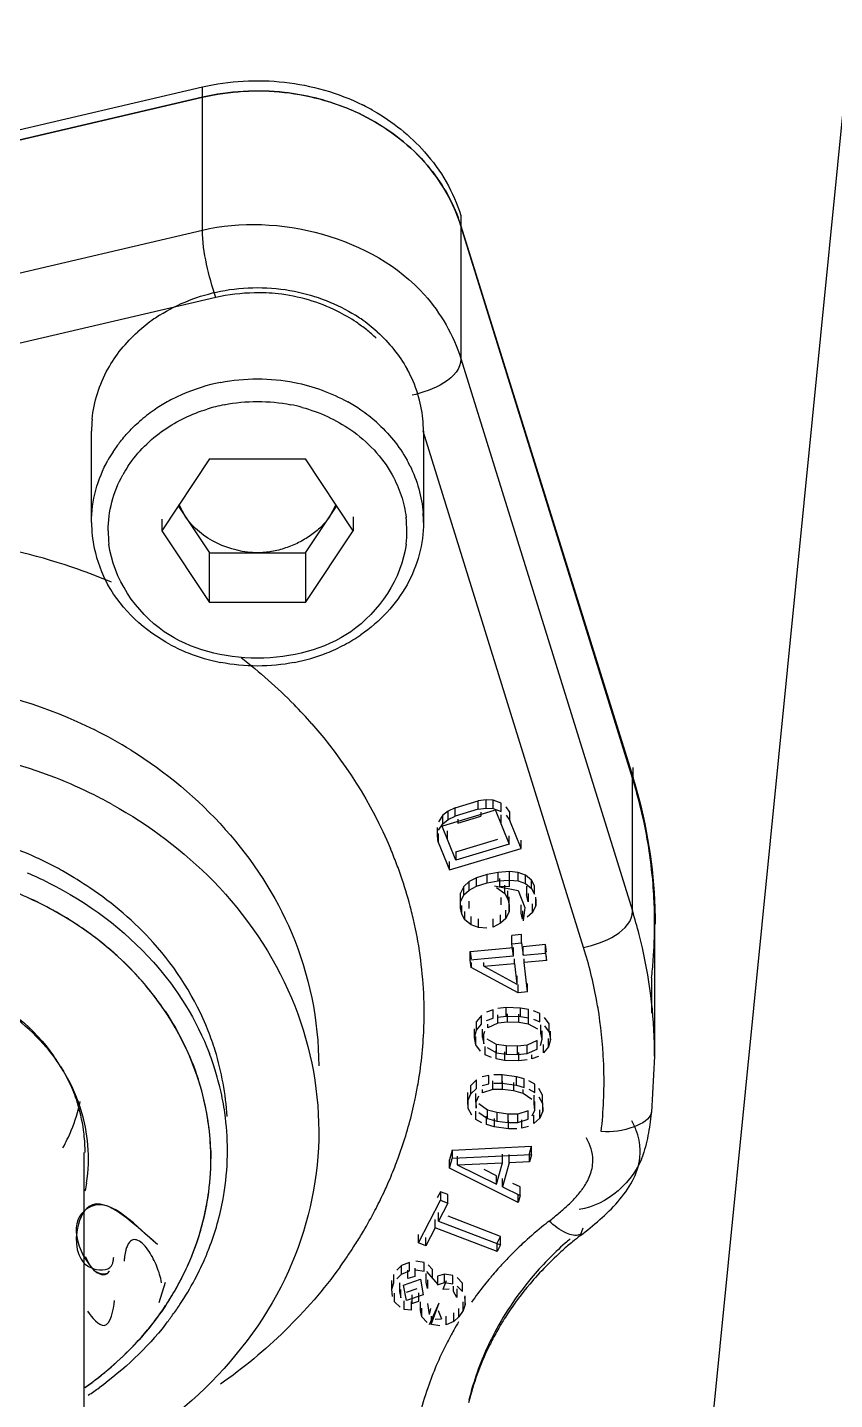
# Model space of a CAD drawing. Header units: millimetres. Extents: x 0 to 10500, y 0 to 7425.
# Drawn here: x 2965.56 to 2989.88, y 5649.16 to 5690.53 of the extents above; entities that cross this region are included whole.
import ezdxf

# ---------------------------------------------------------------- set-up
doc = ezdxf.new("R2010")
doc.units = ezdxf.units.MM
doc.header["$LTSCALE"] = 577.5
doc.layers.get('0').update_dxf_attribs({"linetype": 'CONTINUOUS'})

msp = doc.modelspace()

# ---------------------------------------------------------------- linework, layer by layer
at = {"color": 6, "linetype": 'Continuous'}
for p, q in [((2985.845, 5644.859), (2991.095, 5697.625)), ((2951.627, 5684.244), (2970.84, 5688.732)), ((2970.84, 5688.424), (2970.84, 5688.732)), ((2970.837, 5688.42), (2951.616, 5683.919)), ((2951.627, 5683.936), (2970.84, 5688.424)), ((2970.837, 5684.419), (2970.837, 5688.42)), ((2978.622, 5684.541), (2978.622, 5680.541)), ((2983.791, 5667.889), (2978.622, 5684.541)), ((2978.624, 5684.855), (2978.624, 5684.547)), ((2978.624, 5684.547), (2983.809, 5667.907)), ((2951.616, 5679.919), (2970.837, 5684.419)), ((2971.235, 5682.383), (2952.014, 5677.883)), ((2978.622, 5680.541), (2983.791, 5663.888)), ((2967.494, 5675.602), (2967.494, 5678.352)), ((2982.319, 5662.784), (2977.487, 5678.35)), ((2977.494, 5678.352), (2977.494, 5675.602)), ((2971.05, 5677.517), (2969.607, 5675.352)), ((2971.05, 5677.517), (2973.937, 5677.517)), ((2975.38, 5675.352), (2973.937, 5677.517)), ((2970.107, 5676.102), (2971.05, 5674.687)), ((2970.145, 5676.111), (2970.134, 5676.144)), ((2970.328, 5675.77), (2970.145, 5676.111)), ((2973.937, 5674.687), (2974.88, 5676.102)), ((2974.842, 5676.11), (2974.659, 5675.77)), ((2969.607, 5675.702), (2969.607, 5675.352)), ((2975.38, 5675.77), (2975.38, 5675.352)), ((2969.607, 5675.352), (2971.05, 5673.187)), ((2973.937, 5673.187), (2975.38, 5675.352)), ((2971.05, 5673.187), (2971.05, 5674.687)), ((2971.05, 5674.687), (2973.937, 5674.687)), ((2973.937, 5674.687), (2973.937, 5673.187)), ((2973.937, 5673.187), (2971.05, 5673.187)), ((2983.809, 5667.907), (2983.809, 5668.215)), ((2983.791, 5663.888), (2983.791, 5667.889)), ((2978.449, 5667.002), (2979.138, 5667.209)), ((2979.382, 5667.242), (2979.138, 5667.209)), ((2979.138, 5666.955), (2979.138, 5667.209)), ((2979.382, 5666.988), (2979.382, 5667.242)), ((2979.594, 5667.227), (2979.382, 5667.242)), ((2979.594, 5666.973), (2979.594, 5667.227)), ((2979.834, 5667.142), (2979.594, 5667.227)), ((2978.077, 5666.773), (2977.95, 5666.577)), ((2978.233, 5666.898), (2978.077, 5666.773)), ((2978.077, 5666.519), (2978.077, 5666.773)), ((2978.449, 5667.002), (2978.233, 5666.898)), ((2978.233, 5666.644), (2978.233, 5666.898)), ((2978.233, 5666.644), (2978.449, 5666.748)), ((2978.449, 5666.748), (2978.449, 5667.002)), ((2979.138, 5666.955), (2978.449, 5666.748)), ((2979.138, 5666.955), (2979.382, 5666.988)), ((2979.382, 5666.988), (2979.594, 5666.973)), ((2979.594, 5666.973), (2979.834, 5666.888)), ((2979.834, 5666.888), (2979.834, 5667.142)), ((2980.098, 5666.868), (2979.982, 5667.029)), ((2979.982, 5666.775), (2980.098, 5666.614)), ((2980.098, 5666.614), (2980.098, 5666.868)), ((2977.914, 5666.155), (2977.914, 5666.409)), ((2977.95, 5666.323), (2978.077, 5666.519)), ((2978.077, 5666.519), (2978.233, 5666.644)), ((2980.435, 5665.772), (2980.098, 5666.614)), ((2977.938, 5665.966), (2977.914, 5666.155)), ((2977.938, 5666.22), (2977.938, 5665.966)), ((2977.938, 5665.966), (2978.274, 5665.124)), ((2978.466, 5665.671), (2979.737, 5666.053)), ((2980.075, 5665.9), (2980.075, 5666.154)), ((2980.435, 5665.772), (2980.435, 5666.026)), ((2978.274, 5665.124), (2980.435, 5665.772)), ((2980.075, 5665.9), (2978.466, 5665.417)), ((2978.466, 5665.671), (2978.466, 5665.417)), ((2978.274, 5665.124), (2978.274, 5665.378)), ((2978.872, 5664.773), (2978.708, 5664.628)), ((2979.091, 5664.889), (2978.872, 5664.773)), ((2978.872, 5664.519), (2978.872, 5664.773)), ((2979.415, 5664.987), (2979.091, 5664.889)), ((2979.091, 5664.635), (2979.091, 5664.889)), ((2979.091, 5664.635), (2979.415, 5664.733)), ((2979.748, 5665.049), (2979.415, 5664.987)), ((2979.415, 5664.733), (2979.415, 5664.987)), ((2979.415, 5664.733), (2979.748, 5664.795)), ((2980.09, 5665.075), (2979.748, 5665.049)), ((2979.748, 5664.795), (2979.748, 5665.049)), ((2979.748, 5664.795), (2980.09, 5664.821)), ((2979.793, 5664.614), (2979.793, 5664.868)), ((2980.09, 5664.821), (2980.09, 5665.075)), ((2980.346, 5665.046), (2980.09, 5665.075)), ((2980.09, 5664.821), (2980.346, 5664.792)), ((2980.346, 5664.792), (2980.346, 5665.046)), ((2980.563, 5664.972), (2980.346, 5665.046)), ((2980.346, 5664.792), (2980.563, 5664.718)), ((2980.563, 5664.718), (2980.563, 5664.972)), ((2980.751, 5664.817), (2980.563, 5664.972)), ((2980.563, 5664.718), (2980.751, 5664.563)), ((2980.751, 5664.563), (2980.751, 5664.817)), ((2980.843, 5664.645), (2980.751, 5664.817)), ((2978.708, 5664.628), (2978.61, 5664.42)), ((2978.61, 5664.166), (2978.61, 5664.42)), ((2978.61, 5664.166), (2978.708, 5664.374)), ((2978.708, 5664.374), (2978.708, 5664.628)), ((2978.708, 5664.374), (2978.872, 5664.519)), ((2978.872, 5664.519), (2979.091, 5664.635)), ((2979.698, 5664.596), (2979.942, 5664.413)), ((2979.942, 5664.413), (2979.942, 5664.667)), ((2979.942, 5664.413), (2980.035, 5664.241)), ((2980.035, 5664.241), (2980.035, 5664.495)), ((2980.079, 5664.059), (2980.079, 5664.313)), ((2980.751, 5664.563), (2980.843, 5664.391)), ((2980.843, 5664.391), (2980.843, 5664.645)), ((2980.876, 5664.055), (2980.876, 5664.309)), ((2978.608, 5663.976), (2978.608, 5664.23)), ((2978.608, 5663.976), (2978.61, 5664.166)), ((2978.653, 5663.795), (2978.608, 5663.976)), ((2978.653, 5663.795), (2978.653, 5664.049)), ((2978.745, 5663.622), (2978.745, 5663.876)), ((2979.979, 5663.661), (2979.979, 5663.915)), ((2980.077, 5663.869), (2979.979, 5663.661)), ((2980.035, 5664.241), (2980.079, 5664.059)), ((2980.077, 5663.869), (2980.077, 5664.123)), ((2980.079, 5664.059), (2980.077, 5663.869)), ((2980.482, 5663.894), (2980.482, 5663.64)), ((2980.779, 5663.847), (2980.615, 5663.703)), ((2980.779, 5663.847), (2980.779, 5664.101)), ((2980.876, 5664.055), (2980.779, 5663.847)), ((2980.879, 5664.246), (2980.876, 5664.055)), ((2978.745, 5663.622), (2978.653, 5663.795)), ((2978.933, 5663.467), (2978.745, 5663.622)), ((2978.933, 5663.467), (2978.933, 5663.721)), ((2979.15, 5663.393), (2978.933, 5663.467)), ((2979.15, 5663.393), (2979.15, 5663.647)), ((2979.596, 5663.4), (2979.596, 5663.654)), ((2979.816, 5663.517), (2979.596, 5663.4)), ((2979.816, 5663.517), (2979.816, 5663.771)), ((2979.979, 5663.661), (2979.816, 5663.517)), ((2984.458, 5663.509), (2984.458, 5659.509)), ((2984.483, 5663.507), (2984.483, 5663.815)), ((2979.406, 5663.365), (2979.15, 5663.393)), ((2980.451, 5663.179), (2980.161, 5663.153)), ((2980.161, 5662.899), (2980.161, 5663.153)), ((2980.451, 5662.925), (2980.451, 5663.179)), ((2978.9, 5662.663), (2980.206, 5662.783)), ((2978.9, 5662.409), (2978.9, 5662.663)), ((2978.9, 5662.663), (2978.928, 5662.441)), ((2980.161, 5662.899), (2980.451, 5662.925)), ((2980.206, 5662.529), (2980.161, 5662.899)), ((2980.206, 5662.529), (2980.206, 5662.783)), ((2980.451, 5662.925), (2980.496, 5662.556)), ((2981.173, 5662.873), (2980.496, 5662.81)), ((2980.496, 5662.556), (2980.496, 5662.81)), ((2980.496, 5662.556), (2981.173, 5662.619)), ((2981.173, 5662.619), (2981.173, 5662.873)), ((2981.201, 5662.651), (2981.173, 5662.873)), ((2981.173, 5662.619), (2981.201, 5662.397)), ((2980.206, 5662.529), (2978.9, 5662.409)), ((2978.928, 5662.187), (2978.9, 5662.409)), ((2978.928, 5662.335), (2978.928, 5662.187)), ((2979.314, 5662.223), (2979.314, 5662.335)), ((2979.314, 5662.223), (2980.233, 5662.308)), ((2979.314, 5662.223), (2980.311, 5661.68)), ((2980.233, 5662.308), (2980.233, 5662.441)), ((2980.233, 5662.308), (2980.311, 5661.68)), ((2980.524, 5662.335), (2980.524, 5662.441)), ((2981.201, 5662.397), (2980.524, 5662.335)), ((2980.633, 5661.449), (2980.524, 5662.335)), ((2981.201, 5662.397), (2981.201, 5662.529)), ((2980.343, 5661.422), (2978.928, 5662.187)), ((2980.311, 5661.934), (2980.311, 5661.68)), ((2984.366, 5661.87), (2984.366, 5660.803)), ((2980.343, 5661.422), (2980.343, 5661.676)), ((2980.633, 5661.449), (2980.343, 5661.422)), ((2980.633, 5661.449), (2980.633, 5661.703)), ((2979.982, 5660.973), (2979.738, 5660.943)), ((2979.982, 5660.719), (2979.982, 5660.973)), ((2980.42, 5660.96), (2979.982, 5660.973)), ((2980.42, 5660.706), (2980.42, 5660.96)), ((2980.661, 5660.916), (2980.42, 5660.96)), ((2979.243, 5660.734), (2979.09, 5660.553)), ((2979.09, 5660.299), (2979.09, 5660.553)), ((2979.243, 5660.48), (2979.243, 5660.734)), ((2979.59, 5660.91), (2979.393, 5660.841)), ((2979.393, 5660.587), (2979.59, 5660.656)), ((2979.59, 5660.656), (2979.59, 5660.91)), ((2979.731, 5660.503), (2979.731, 5660.757)), ((2979.738, 5660.689), (2979.982, 5660.719)), ((2979.982, 5660.719), (2980.42, 5660.706)), ((2980.024, 5660.532), (2980.024, 5660.786)), ((2980.364, 5660.522), (2980.364, 5660.776)), ((2980.42, 5660.706), (2980.661, 5660.662)), ((2980.654, 5660.477), (2980.654, 5660.731)), ((2980.661, 5660.662), (2980.661, 5660.916)), ((2980.997, 5660.795), (2980.806, 5660.875)), ((2980.806, 5660.621), (2980.997, 5660.541)), ((2980.997, 5660.541), (2980.997, 5660.795)), ((2981.277, 5660.49), (2981.139, 5660.679)), ((2979.033, 5660.078), (2979.033, 5660.332)), ((2979.033, 5660.078), (2979.09, 5660.299)), ((2979.09, 5660.299), (2979.243, 5660.48)), ((2979.276, 5660.071), (2979.276, 5660.325)), ((2979.332, 5660.255), (2979.276, 5660.071)), ((2979.317, 5659.884), (2979.317, 5660.138)), ((2979.731, 5660.503), (2979.433, 5660.363)), ((2979.433, 5660.363), (2979.433, 5660.477)), ((2980.024, 5660.532), (2979.731, 5660.503)), ((2980.364, 5660.522), (2980.024, 5660.532)), ((2980.654, 5660.477), (2980.364, 5660.522)), ((2980.94, 5660.32), (2980.654, 5660.477)), ((2981.033, 5660.206), (2981.033, 5660.46)), ((2981.074, 5660.019), (2981.033, 5660.206)), ((2981.074, 5660.019), (2981.074, 5660.273)), ((2981.139, 5660.425), (2981.277, 5660.236)), ((2981.277, 5660.236), (2981.277, 5660.49)), ((2981.277, 5660.236), (2981.318, 5660.012)), ((2981.318, 5660.012), (2981.318, 5660.266)), ((2979.073, 5659.854), (2979.033, 5660.078)), ((2979.073, 5659.854), (2979.073, 5660.108)), ((2979.212, 5659.664), (2979.073, 5659.854)), ((2979.276, 5660.071), (2979.317, 5659.884)), ((2979.353, 5659.548), (2979.353, 5659.802)), ((2979.696, 5659.867), (2979.41, 5660.024)), ((2979.41, 5659.77), (2979.696, 5659.613)), ((2979.696, 5659.613), (2979.696, 5659.867)), ((2979.986, 5659.821), (2979.696, 5659.867)), ((2979.986, 5659.821), (2979.986, 5659.567)), ((2980.327, 5659.811), (2979.986, 5659.821)), ((2980.62, 5659.84), (2980.327, 5659.811)), ((2980.327, 5659.557), (2980.327, 5659.811)), ((2980.917, 5659.98), (2980.62, 5659.84)), ((2980.62, 5659.586), (2980.62, 5659.84)), ((2980.62, 5659.586), (2980.917, 5659.726)), ((2980.917, 5659.726), (2980.917, 5659.98)), ((2981.019, 5659.835), (2981.074, 5660.019)), ((2981.107, 5659.609), (2981.107, 5659.863)), ((2981.26, 5659.79), (2981.107, 5659.609)), ((2981.26, 5659.79), (2981.26, 5660.044)), ((2981.318, 5660.012), (2981.26, 5659.79)), ((2979.545, 5659.469), (2979.353, 5659.548)), ((2979.689, 5659.427), (2979.689, 5659.681)), ((2979.931, 5659.383), (2979.689, 5659.427)), ((2979.696, 5659.613), (2979.986, 5659.567)), ((2979.931, 5659.637), (2979.931, 5659.383)), ((2980.368, 5659.371), (2979.931, 5659.383)), ((2979.986, 5659.567), (2980.327, 5659.557)), ((2980.327, 5659.557), (2980.62, 5659.586)), ((2980.368, 5659.371), (2980.368, 5659.625)), ((2980.613, 5659.401), (2980.368, 5659.371)), ((2980.76, 5659.434), (2980.76, 5659.548)), ((2980.957, 5659.502), (2980.76, 5659.434)), ((2984.458, 5659.509), (2984.364, 5657.827)), ((2966.563, 5659.203), (2966.652, 5659.054)), ((2979.465, 5658.93), (2979.259, 5658.883)), ((2979.465, 5658.676), (2979.465, 5658.93)), ((2979.862, 5658.951), (2979.616, 5658.947)), ((2979.862, 5658.697), (2979.862, 5658.951)), ((2980.295, 5658.892), (2979.862, 5658.951)), ((2980.295, 5658.638), (2980.295, 5658.892)), ((2980.529, 5658.823), (2980.295, 5658.892)), ((2979.095, 5658.792), (2978.918, 5658.629)), ((2978.918, 5658.375), (2978.918, 5658.629)), ((2978.918, 5658.375), (2979.095, 5658.538)), ((2979.095, 5658.538), (2979.095, 5658.792)), ((2979.259, 5658.629), (2979.465, 5658.676)), ((2979.582, 5658.51), (2979.268, 5658.402)), ((2979.268, 5658.402), (2979.268, 5658.507)), ((2979.582, 5658.51), (2979.582, 5658.764)), ((2979.877, 5658.507), (2979.582, 5658.51)), ((2979.616, 5658.693), (2979.862, 5658.697)), ((2979.862, 5658.697), (2980.295, 5658.638)), ((2979.877, 5658.507), (2979.877, 5658.761)), ((2980.214, 5658.462), (2979.877, 5658.507)), ((2980.214, 5658.462), (2980.214, 5658.716)), ((2980.295, 5658.638), (2980.529, 5658.569)), ((2980.495, 5658.386), (2980.495, 5658.507)), ((2980.529, 5658.569), (2980.529, 5658.823)), ((2980.845, 5658.667), (2980.666, 5658.767)), ((2980.666, 5658.513), (2980.845, 5658.413)), ((2980.845, 5658.413), (2980.845, 5658.667)), ((2981.08, 5658.335), (2980.969, 5658.538)), ((2978.83, 5658.161), (2978.83, 5658.415)), ((2978.83, 5658.161), (2978.918, 5658.375)), ((2978.838, 5657.935), (2978.83, 5658.161)), ((2978.838, 5657.935), (2978.838, 5658.189)), ((2979.07, 5658.128), (2979.07, 5658.382)), ((2979.152, 5658.305), (2979.07, 5658.128)), ((2979.07, 5658.128), (2979.085, 5657.939)), ((2979.085, 5657.939), (2979.085, 5658.193)), ((2979.423, 5657.884), (2979.161, 5658.07)), ((2980.495, 5658.386), (2980.214, 5658.462)), ((2980.757, 5658.2), (2980.495, 5658.386)), ((2980.833, 5658.077), (2980.833, 5658.331)), ((2980.848, 5657.887), (2980.833, 5658.077)), ((2980.848, 5657.887), (2980.848, 5658.141)), ((2980.969, 5658.284), (2981.08, 5658.081)), ((2981.08, 5658.081), (2981.08, 5658.335)), ((2981.08, 5658.081), (2981.088, 5657.854)), ((2981.088, 5657.854), (2981.088, 5658.108)), ((2978.949, 5657.732), (2978.838, 5657.935)), ((2979.073, 5657.602), (2979.073, 5657.856)), ((2979.161, 5657.816), (2979.423, 5657.63)), ((2979.39, 5657.446), (2979.39, 5657.7)), ((2979.423, 5657.63), (2979.423, 5657.884)), ((2979.705, 5657.808), (2979.423, 5657.884)), ((2979.705, 5657.808), (2979.705, 5657.554)), ((2980.041, 5657.762), (2979.705, 5657.808)), ((2980.041, 5657.508), (2980.041, 5657.762)), ((2980.336, 5657.76), (2980.041, 5657.762)), ((2980.651, 5657.867), (2980.336, 5657.76)), ((2980.336, 5657.506), (2980.336, 5657.76)), ((2980.651, 5657.613), (2980.651, 5657.867)), ((2980.767, 5657.71), (2980.848, 5657.887)), ((2980.823, 5657.477), (2980.823, 5657.731)), ((2981.001, 5657.641), (2980.823, 5657.477)), ((2981.001, 5657.641), (2981.001, 5657.895)), ((2981.088, 5657.854), (2981.001, 5657.641)), ((2979.252, 5657.503), (2979.073, 5657.602)), ((2979.623, 5657.377), (2979.39, 5657.446)), ((2979.423, 5657.63), (2979.705, 5657.554)), ((2979.623, 5657.631), (2979.623, 5657.377)), ((2980.056, 5657.318), (2979.623, 5657.377)), ((2979.705, 5657.554), (2980.041, 5657.508)), ((2980.041, 5657.508), (2980.336, 5657.506)), ((2980.056, 5657.318), (2980.056, 5657.572)), ((2980.303, 5657.322), (2980.056, 5657.318)), ((2980.336, 5657.506), (2980.651, 5657.613)), ((2980.454, 5657.339), (2980.454, 5657.593)), ((2980.659, 5657.387), (2980.454, 5657.339)), ((2967.259, 5656.606), (2967.259, 5642.358)), ((2971.09, 5656.667), (2971.09, 5656.417)), ((2978.361, 5656.675), (2978.281, 5656.386)), ((2978.281, 5656.132), (2978.361, 5656.421)), ((2978.361, 5656.675), (2980.744, 5656.793)), ((2978.361, 5656.675), (2978.361, 5656.421)), ((2980.744, 5656.539), (2978.361, 5656.421)), ((2978.51, 5656.491), (2978.51, 5656.237)), ((2979.877, 5656.298), (2979.877, 5656.552)), ((2980.076, 5656.295), (2980.076, 5656.549)), ((2980.684, 5656.577), (2980.744, 5656.793)), ((2980.684, 5656.323), (2980.684, 5656.577)), ((2980.744, 5656.539), (2980.684, 5656.323)), ((2980.744, 5656.539), (2980.744, 5656.793)), ((2978.281, 5656.132), (2978.281, 5656.386)), ((2980.346, 5655.095), (2978.281, 5656.132)), ((2978.51, 5656.237), (2979.877, 5656.298)), ((2978.51, 5656.237), (2979.698, 5655.648)), ((2979.698, 5655.902), (2979.321, 5656.089)), ((2979.698, 5655.648), (2979.877, 5656.298)), ((2980.076, 5656.295), (2979.878, 5655.573)), ((2980.684, 5656.323), (2980.076, 5656.295)), ((2979.698, 5655.648), (2979.698, 5655.902)), ((2979.878, 5655.573), (2979.878, 5655.827)), ((2979.878, 5655.573), (2980.406, 5655.312)), ((2980.406, 5655.566), (2980.188, 5655.673)), ((2977.342, 5653.879), (2978.003, 5655.169)), ((2978.003, 5655.423), (2977.911, 5655.244)), ((2978.003, 5655.423), (2978.003, 5655.169)), ((2978.225, 5655.337), (2978.003, 5655.423)), ((2978.003, 5655.169), (2978.225, 5655.083)), ((2978.225, 5655.083), (2978.225, 5655.337)), ((2980.346, 5655.095), (2980.346, 5655.349)), ((2980.406, 5655.312), (2980.346, 5655.095)), ((2980.406, 5655.312), (2980.406, 5655.566)), ((2978.225, 5655.083), (2977.947, 5654.54)), ((2977.947, 5654.54), (2977.947, 5654.794)), ((2977.843, 5654.337), (2977.565, 5653.794)), ((2977.843, 5654.337), (2977.843, 5654.591)), ((2979.71, 5653.62), (2977.843, 5654.337)), ((2977.947, 5654.54), (2979.814, 5653.823)), ((2979.814, 5654.077), (2978.237, 5654.683)), ((2977.342, 5653.879), (2977.342, 5654.133)), ((2977.565, 5653.794), (2977.565, 5654.048)), ((2979.71, 5653.874), (2979.814, 5654.077)), ((2979.814, 5653.823), (2979.814, 5654.077)), ((2982.3, 5654.321), (2982.217, 5654.1)), ((2977.565, 5653.794), (2977.342, 5653.879)), ((2979.71, 5653.62), (2979.71, 5653.874)), ((2979.814, 5653.823), (2979.71, 5653.62)), ((2976.836, 5653.195), (2976.687, 5653.055)), ((2977.07, 5653.293), (2976.836, 5653.195)), ((2976.836, 5652.941), (2976.836, 5653.195)), ((2977.07, 5653.039), (2977.07, 5653.293)), ((2977.514, 5653.286), (2977.26, 5653.326)), ((2977.514, 5653.032), (2977.514, 5653.286)), ((2977.766, 5653.074), (2977.64, 5653.223)), ((2969.536, 5652.084), (2969.722, 5652.695)), ((2976.537, 5652.49), (2976.537, 5652.744)), ((2976.602, 5652.672), (2976.602, 5652.926)), ((2976.687, 5652.801), (2976.836, 5652.941)), ((2976.836, 5652.941), (2977.07, 5653.039)), ((2977.26, 5653.072), (2977.514, 5653.032)), ((2978.125, 5652.938), (2977.913, 5652.873)), ((2977.913, 5652.619), (2978.125, 5652.684)), ((2978.125, 5652.684), (2978.125, 5652.938)), ((2978.378, 5652.898), (2978.125, 5652.938)), ((2978.125, 5652.684), (2978.378, 5652.644)), ((2978.378, 5652.644), (2978.378, 5652.898)), ((2978.673, 5652.665), (2978.505, 5652.835)), ((2976.537, 5652.49), (2976.602, 5652.672)), ((2976.557, 5652.267), (2976.537, 5652.49)), ((2976.619, 5652.107), (2976.619, 5652.361)), ((2978.398, 5652.42), (2978.398, 5652.571)), ((2978.505, 5652.581), (2978.673, 5652.411)), ((2978.673, 5652.411), (2978.673, 5652.665)), ((2978.755, 5652.028), (2978.755, 5652.282)), ((2976.787, 5651.938), (2976.619, 5652.107)), ((2976.913, 5651.875), (2976.913, 5652.129)), ((2977.125, 5651.855), (2976.913, 5651.875)), ((2977.441, 5651.655), (2977.441, 5651.909)), ((2977.672, 5651.722), (2977.716, 5651.9)), ((2978.562, 5651.653), (2978.562, 5651.907)), ((2978.69, 5651.846), (2978.69, 5652.1)), ((2978.755, 5652.028), (2978.69, 5651.846)), ((2978.735, 5652.252), (2978.755, 5652.028)), ((2977.441, 5651.655), (2977.4, 5651.846)), ((2977.609, 5651.485), (2977.441, 5651.655)), ((2977.735, 5651.422), (2977.735, 5651.676)), ((2978.179, 5651.415), (2978.179, 5651.669)), ((2978.413, 5651.513), (2978.179, 5651.415)), ((2978.413, 5651.513), (2978.413, 5651.767)), ((2978.562, 5651.653), (2978.413, 5651.513)), ((2978.69, 5651.846), (2978.562, 5651.653)), ((2977.989, 5651.382), (2977.735, 5651.422))]:
    msp.add_line(p, q, dxfattribs=at)
at = {"color": 2, "linetype": 'Continuous'}
for p, q in [((2978.075, 5666.459), (2979.638, 5666.928)), ((2978.533, 5666.537), (2979.223, 5666.744)), ((2979.223, 5666.868), (2979.223, 5666.744)), ((2979.654, 5666.952), (2980.075, 5665.9)), ((2979.822, 5666.785), (2979.822, 5666.531)), ((2978.466, 5665.417), (2978.045, 5666.47)), ((2978.533, 5666.654), (2978.533, 5666.537)), ((2978.214, 5666.049), (2978.214, 5666.303)), ((2980.088, 5664.63), (2980.088, 5664.884)), ((2979.633, 5664.645), (2980.342, 5664.507)), ((2980.088, 5664.63), (2979.793, 5664.614)), ((2979.828, 5664.294), (2979.828, 5664.072)), ((2980.342, 5664.507), (2980.543, 5663.993)), ((2980.596, 5664.637), (2980.596, 5664.383)), ((2980.65, 5664.165), (2980.596, 5664.383)), ((2980.65, 5664.419), (2980.65, 5664.165)), ((2978.86, 5664.187), (2978.86, 5663.964)), ((2980.437, 5663.822), (2980.437, 5664.076)), ((2980.543, 5663.993), (2980.493, 5663.595)), ((2980.482, 5663.64), (2980.437, 5663.822)), ((2977.238, 5653.123), (2977.238, 5652.869)), ((2976.897, 5652.611), (2977.406, 5652.785)), ((2977.026, 5652.804), (2977.026, 5653.058)), ((2977.238, 5652.869), (2977.026, 5652.804)), ((2977.406, 5652.785), (2977.488, 5652.317)), ((2977.575, 5652.701), (2977.575, 5652.955)), ((2977.616, 5652.51), (2977.575, 5652.701)), ((2977.932, 5652.625), (2977.598, 5653.018)), ((2977.616, 5652.764), (2977.616, 5652.51)), ((2977.766, 5652.82), (2977.766, 5653.074)), ((2977.913, 5652.873), (2977.913, 5652.619)), ((2978.173, 5652.732), (2978.075, 5652.472)), ((2976.769, 5652.672), (2976.769, 5652.418)), ((2976.769, 5652.418), (2976.81, 5652.226)), ((2976.81, 5652.226), (2976.81, 5652.48)), ((2976.979, 5652.142), (2976.897, 5652.611)), ((2976.979, 5652.396), (2977.301, 5652.506)), ((2977.488, 5652.317), (2976.979, 5652.142)), ((2977.147, 5652.312), (2977.147, 5652.058)), ((2977.359, 5652.124), (2977.359, 5652.378)), ((2978.271, 5652.483), (2978.075, 5652.472)), ((2978.502, 5652.239), (2978.398, 5652.42)), ((2978.502, 5652.493), (2978.502, 5652.239)), ((2977.125, 5652.109), (2977.125, 5651.855)), ((2977.147, 5652.058), (2977.359, 5652.124)), ((2977.4, 5651.846), (2977.4, 5652.1)), ((2977.672, 5651.722), (2977.628, 5652.052)), ((2977.674, 5651.42), (2977.967, 5652.078)), ((2977.729, 5651.423), (2977.967, 5652.078)), ((2977.842, 5651.583), (2978.038, 5651.594)), ((2977.94, 5651.842), (2978.038, 5651.594))]:
    msp.add_line(p, q, dxfattribs=at)
at = {"color": 6, "linetype": 'Continuous'}
for centre, radius, start, end in [((2972.633, 5681.794), 6.795, 65.4706, 68.4558), ((2972.69, 5681.921), 6.656, 63.5215, 65.4674), ((2972.737, 5682.322), 6.555, 60.2717, 63.5215), ((2973.975, 5683.098), 4.87, 17.3142, 20.366), ((2972.53, 5676.556), 5.97, 91.254, 102.5301), ((2972.52, 5676.995), 5.531, 83.857, 91.2467), ((2972.098, 5677.79), 4.795, 124.603, 132.0148), ((2972.184, 5677.667), 4.945, 122.2823, 124.6208), ((2972.688, 5677.53), 4.962, 55.8688, 63.5521), ((2972.803, 5677.667), 4.945, 55.3731, 57.717), ((2972.89, 5677.79), 4.795, 47.9857, 55.3909), ((2973.506, 5678.292), 3.995, 17.2627, 28.988), ((2972.453, 5674.395), 5.533, 101.1704, 113.7564), ((2972.229, 5674.848), 5.027, 119.2041, 124.5786), ((2972.355, 5674.624), 5.284, 113.7848, 119.2078), ((2972.758, 5674.848), 5.027, 55.4214, 60.7972), ((2973.639, 5678.332), 3.856, 5.8298, 17.2831), ((2972.104, 5675.031), 4.805, 124.5865, 131.2269), ((2972.465, 5674.234), 5.012, 101.1967, 107.305), ((2972.522, 5674.232), 5.015, 74.7949, 78.7947), ((2972.886, 5675.036), 4.8, 48.3454, 55.4161), ((2971.182, 5678.351), 3.688, 174.3058, 179.9841), ((2973.804, 5678.351), 3.69, 0.0164, 5.7942), ((2971.704, 5675.406), 4.256, 142.4736, 146.8578), ((2971.573, 5675.492), 4.099, 146.8595, 150.9689), ((2971.675, 5675.247), 3.701, 146.1301, 151.0195), ((2973.483, 5675.531), 4.02, 26.2203, 29.0189), ((2973.818, 5675.601), 3.676, 0.0102, 4.5484), ((2971.246, 5675.606), 3.753, 180.0667, 191.9575), ((2973.661, 5675.351), 3.332, 0.0236, 6.9878), ((2960.804, 5656.277), 18.981, 70.6953, 81.1772), ((2971.326, 5675.353), 3.332, 180.0236, 186.9878), ((2973.662, 5675.353), 3.332, 353.0097, 359.9763), ((2971.46, 5675.652), 3.971, 191.9672, 209.0637), ((2960.706, 5655.96), 19.313, 67.4993, 70.7309), ((2972.741, 5676.382), 5.059, 297.9809, 304.5662), ((2972.383, 5676.638), 5.349, 242.0088, 248.3023), ((2972.604, 5676.638), 5.349, 291.6977, 297.9912), ((2972.457, 5676.825), 5.55, 248.3058, 258.819), ((2972.53, 5676.825), 5.55, 281.181, 291.6942), ((2963.179, 5659.923), 14.57, 41.2481, 44.3712), ((2961.412, 5656.991), 13.814, 58.2314, 63.5205), ((2960.893, 5653.769), 15.17, 68.6425, 81.3748), ((2961.206, 5654.595), 14.287, 63.5402, 68.6034), ((2969.453, 5663.438), 15.012, 14.0679, 17.2455), ((2969.602, 5663.48), 14.881, 16.2469, 17.3071), ((2969.586, 5663.479), 14.897, 1.9437, 16.2343), ((2961.393, 5654.984), 13.855, 60.9725, 63.5167), ((2969.606, 5663.476), 14.855, 9.4266, 14.0712), ((2961.214, 5655.31), 11.184, 63.5241, 66.2849), ((2964.356, 5660.652), 13.178, 20.7035, 22.8587), ((2969.788, 5663.506), 14.671, 2.5792, 9.4261), ((2964.41, 5660.673), 13.121, 19.6078, 20.7027), ((2961.036, 5654.213), 11.052, 63.5931, 72.8369), ((2961.191, 5654.676), 11.238, 63.5293, 67.1016), ((2964.447, 5660.686), 13.081, 18.5079, 19.6078), ((2964.541, 5660.717), 12.982, 14.2894, 18.5119), ((2961.286, 5654.747), 10.462, 58.6012, 63.5185), ((2964.64, 5660.743), 12.88, 13.1607, 14.2853), ((2969.446, 5659.435), 15.02, 14.4329, 17.2451), ((2969.852, 5663.51), 14.606, 0.0004, 2.5745), ((2969.798, 5663.497), 14.685, 1.1657, 1.9005), ((2961.344, 5654.843), 10.35, 55.9935, 58.5994), ((2964.677, 5660.752), 12.841, 12.3138, 13.1605), ((2964.71, 5660.759), 12.808, 11.461, 12.3138), ((2969.822, 5663.51), 14.636, 355.667, 359.9998), ((2969.83, 5663.498), 14.652, 359.9882, 1.1659), ((2961.528, 5655.105), 10.03, 48.265, 56.0258), ((2964.743, 5660.766), 12.775, 10.598, 11.461), ((2964.936, 5660.798), 12.579, 0.1596, 10.6151), ((2969.673, 5659.493), 14.786, 1.5436, 14.4381), ((2969.192, 5658.705), 13.747, 10.5267, 17.261), ((2961.955, 5655.585), 9.387, 42.0605, 48.2578), ((2969.816, 5663.511), 14.642, 353.5669, 355.6675), ((2962.263, 5655.87), 8.967, 38.1044, 42.0292), ((2962.353, 5655.942), 8.852, 36.8086, 38.0989), ((2962.433, 5656.001), 8.752, 33.7523, 36.812), ((2969.314, 5658.729), 13.622, 9.4268, 10.5189), ((2969.401, 5658.743), 13.534, 2.6185, 9.432), ((2965.116, 5660.807), 12.399, 358.3264, 359.2508), ((2965.146, 5660.807), 12.368, 359.2508, 0.1202), ((2964.964, 5660.815), 12.551, 350.4562, 358.3123), ((2961.834, 5656.135), 5.634, 31.2346, 41.7555), ((2969.851, 5659.51), 14.607, 359.9975, 1.4956), ((2961.899, 5656.381), 5.451, 31.1721, 35.1886), ((2963.257, 5656.613), 8.339, 17.2776, 20.9079), ((2969.464, 5658.747), 13.47, 1.4872, 2.6137), ((2963.359, 5656.646), 8.231, 13.0729, 17.272), ((2969.45, 5658.747), 13.484, 353.5637, 1.4831), ((2963.244, 5656.398), 7.845, 8.0033, 18.019), ((2963.392, 5656.654), 8.198, 8.0908, 13.0735), ((2964.773, 5660.845), 12.744, 348.3258, 349.332), ((2964.809, 5660.838), 12.707, 349.3319, 350.4701), ((2962.266, 5659.186), 4.998, 337.5067, 347.9825), ((2962.368, 5656.597), 4.933, 6.5535, 17.2793), ((2964.625, 5660.879), 12.896, 340.9688, 347.5107), ((2964.743, 5660.851), 12.775, 347.5195, 348.3259), ((2962.396, 5656.409), 5.006, 4.7448, 17.314), ((2963.447, 5656.661), 8.141, 0.0406, 8.0948), ((2962.082, 5659.259), 5.196, 331.0954, 337.5352), ((2963.327, 5656.41), 7.762, 0.8675, 7.9994), ((2962.402, 5656.602), 4.898, 3.2133, 6.5454), ((2962.421, 5656.603), 4.879, 0.0353, 3.2132), ((2962.467, 5656.414), 4.934, 351.4996, 4.7497), ((2982.3, 5656.636), 1.722, 353.5731, 8.6159), ((2963.413, 5656.411), 7.676, 352.5764, 0.8699), ((2963.53, 5656.661), 8.059, 351.4714, 0.0419), ((2964.46, 5660.935), 13.07, 337.2995, 339.8706), ((2964.512, 5660.916), 13.015, 339.8716, 340.9773), ((2962.475, 5656.415), 4.927, 348.7283, 351.4781), ((2964.255, 5661.024), 13.294, 334.9347, 335.8916), ((2964.362, 5660.976), 13.177, 335.8909, 337.2995), ((2963.251, 5656.441), 7.84, 341.0044, 352.5157), ((2963.286, 5656.714), 8.309, 338.8681, 349.5458), ((2963.536, 5656.661), 8.053, 349.5919, 351.4623), ((2964.098, 5661.098), 13.467, 332.3865, 334.9313), ((2979.879, 5657.256), 2.975, 318.4212, 322.0229), ((2963.857, 5661.225), 13.74, 329.3975, 332.3851), ((2988.779, 5644.962), 12.164, 129.4245, 133.0704), ((2988.934, 5644.776), 12.406, 128.0989, 129.4326), ((2963.623, 5661.363), 14.012, 327.6339, 328.5249), ((2963.695, 5661.319), 13.927, 328.5249, 329.4023), ((2988.761, 5646.043), 10.5, 130.7306, 131.7961), ((2988.722, 5645.774), 10.565, 128.0009, 129.6023), ((2962.824, 5656.593), 8.294, 329.1911, 338.6474), ((2963.01, 5656.516), 8.093, 338.6754, 341.0532), ((2963.034, 5656.804), 8.576, 336.2826, 338.9113), ((2963.464, 5661.466), 14.201, 325.3457, 326.7617), ((2963.552, 5661.408), 14.095, 326.7624, 327.6339), ((2988.545, 5645.213), 11.821, 133.0754, 135.5019), ((2988.37, 5646.163), 10.04, 131.6394, 139.8428), ((2988.529, 5646.292), 10.161, 131.7536, 140.0337), ((2988.628, 5645.886), 10.42, 130.6723, 131.687), ((2988.673, 5645.834), 10.488, 129.6029, 130.6723), ((2971.158, 5653.112), 2.692, 172.7779, 175.3684), ((2962.914, 5656.857), 8.707, 332.0456, 336.2788), ((2963.368, 5661.532), 14.317, 324.2206, 325.3461), ((2988.233, 5645.514), 11.387, 136.5691, 138.8356), ((2988.391, 5645.366), 11.604, 135.5059, 136.573), ((2962.761, 5656.94), 8.881, 326.3938, 332.0417), ((2987.958, 5645.752), 11.023, 140.0379, 141.4785), ((2988.058, 5645.669), 11.153, 138.8392, 140.0374), ((2962.678, 5656.676), 8.462, 327.7601, 329.2187), ((2987.829, 5645.854), 10.859, 141.4734, 144.9142), ((2987.871, 5646.59), 9.384, 139.8695, 146.6815), ((2962.597, 5657.048), 9.077, 323.9683, 326.3988), ((2962.438, 5657.163), 9.274, 321.8148, 323.9693), ((2987.46, 5646.099), 10.416, 148.7663, 150.3671), ((2987.544, 5646.808), 8.991, 148.2902, 149.5299), ((2987.626, 5646.757), 9.088, 146.7095, 148.2896), ((2987.296, 5646.189), 10.229, 151.5314, 152.9665), ((2987.376, 5646.146), 10.319, 150.3678, 151.5318), ((2987.572, 5646.981), 8.977, 152.9218, 155.0729), ((2987.415, 5646.883), 8.842, 149.5245, 152.7176), ((2961.722, 5657.475), 9.712, 305.1487, 316.6057), ((2987.212, 5646.231), 10.134, 152.9609, 161.1323), ((2987.342, 5647.08), 8.726, 155.0253, 166.3098), ((2987.299, 5646.943), 8.711, 152.7234, 154.0991), ((2961.558, 5658.05), 10.528, 303.6816, 305.8205), ((2987.072, 5646.28), 9.986, 161.1354, 166.2423)]:
    msp.add_arc(centre, radius, start, end, dxfattribs=at)
at = {"color": 2, "linetype": 'Continuous'}
for centre, radius, start, end in [((2961.011, 5654.839), 11.697, 66.3005, 71.8947), ((2961.215, 5655.311), 11.183, 63.5241, 66.2825), ((2960.605, 5654.425), 12.249, 60.3027, 62.8186), ((2961.037, 5654.215), 11.049, 63.5941, 72.8472), ((2960.814, 5654.786), 11.832, 55.9058, 60.3159), ((2962.134, 5655.753), 9.141, 41.6747, 43.8226), ((2963.197, 5657.186), 8.399, 17.2664, 21.5641), ((2963.333, 5657.23), 8.256, 3.2185, 17.255), ((2963.254, 5656.4), 7.835, 9.2438, 17.2754), ((2963.308, 5656.409), 7.781, 2.9351, 9.2424), ((2963.405, 5656.411), 7.684, 351.4714, 0.0419), ((2963.35, 5656.412), 7.739, 0.0351, 2.9322), ((2962.759, 5656.629), 8.368, 330.8793, 333.6566), ((2962.627, 5656.705), 8.521, 326.402, 328.6538), ((2962.687, 5656.669), 8.451, 328.6538, 330.8803), ((2962.506, 5656.786), 8.666, 323.6973, 326.3977), ((2962.31, 5656.931), 8.91, 320.4255, 323.6948), ((2962.102, 5657.103), 9.18, 316.9013, 320.4247)]:
    msp.add_arc(centre, radius, start, end, dxfattribs=at)
at = {"color": 6, "linetype": 'Continuous'}
for points in [[(2970.84, 5688.732), (2971.641, 5688.919), (2972.486, 5688.967), (2973.304, 5688.876)], [(2973.304, 5688.876), (2974.117, 5688.786), (2974.928, 5688.554), (2975.66, 5688.189)], [(2973.307, 5688.565), (2972.487, 5688.656), (2971.64, 5688.608), (2970.837, 5688.42)], [(2970.84, 5688.424), (2971.641, 5688.611), (2972.486, 5688.66), (2973.304, 5688.569)], [(2973.304, 5688.569), (2974.117, 5688.479), (2974.928, 5688.246), (2975.66, 5687.881)], [(2975.128, 5688.114), (2974.546, 5688.344), (2973.928, 5688.496), (2973.307, 5688.565)], [(2977.525, 5686.464), (2977.007, 5687.048), (2976.357, 5687.53), (2975.658, 5687.878)], [(2975.66, 5687.881), (2976.36, 5687.532), (2977.012, 5687.049), (2977.53, 5686.463)], [(2975.988, 5688.014), (2976.561, 5687.686), (2977.093, 5687.265), (2977.53, 5686.771)], [(2977.53, 5686.771), (2978.018, 5686.22), (2978.405, 5685.557), (2978.624, 5684.855)], [(2978.622, 5684.541), (2978.403, 5685.246), (2978.015, 5685.912), (2977.525, 5686.464)], [(2977.53, 5686.463), (2977.962, 5685.976), (2978.314, 5685.403), (2978.54, 5684.793)], [(2970.837, 5684.419), (2973.098, 5684.949), (2975.983, 5684.202), (2977.524, 5682.465)], [(2971.235, 5682.383), (2971.029, 5683.043), (2970.837, 5683.728), (2970.837, 5684.419)], [(2969.543, 5681.848), (2970.1, 5682.2), (2970.734, 5682.446), (2971.38, 5682.574)], [(2971.38, 5682.574), (2972.109, 5682.718), (2972.879, 5682.718), (2973.607, 5682.573)], [(2974.898, 5681.972), (2974.343, 5682.249), (2973.728, 5682.427), (2973.112, 5682.494)], [(2973.607, 5682.573), (2974.253, 5682.446), (2974.888, 5682.199), (2975.444, 5681.848)], [(2977.524, 5682.465), (2978.014, 5681.912), (2978.403, 5681.246), (2978.622, 5680.541)], [(2978.622, 5680.541), (2978.622, 5679.927), (2977.748, 5679.575), (2977.15, 5679.436)], [(2971.381, 5679.824), (2972.109, 5679.968), (2972.878, 5679.968), (2973.606, 5679.824)], [(2971.492, 5679.151), (2972.147, 5679.281), (2972.841, 5679.281), (2973.496, 5679.151)], [(2975.302, 5678.397), (2975.807, 5678.048), (2976.252, 5677.577), (2976.55, 5677.039)], [(2967.494, 5675.602), (2967.494, 5676.25), (2967.675, 5676.915), (2967.989, 5677.481)], [(2972.494, 5674.687), (2971.687, 5674.687), (2970.776, 5675.098), (2970.328, 5675.77)], [(2977.494, 5675.602), (2977.494, 5674.954), (2977.313, 5674.29), (2976.998, 5673.723)], [(2969.685, 5672.307), (2968.829, 5672.899), (2968.145, 5673.915), (2968.018, 5674.948)], [(2976.969, 5674.948), (2976.842, 5673.914), (2976.158, 5672.898), (2975.301, 5672.307)], [(2969.873, 5671.915), (2969.104, 5672.324), (2968.411, 5672.962), (2967.989, 5673.723)], [(2976.998, 5673.723), (2976.667, 5673.126), (2976.173, 5672.604), (2975.611, 5672.217)], [(2975.301, 5672.307), (2973.761, 5671.243), (2971.225, 5671.243), (2969.685, 5672.307)], [(2973.606, 5671.381), (2972.878, 5671.237), (2972.109, 5671.237), (2971.381, 5671.381)], [(2971.997, 5671.531), (2972.56, 5671.094), (2973.096, 5670.621), (2973.594, 5670.112)], [(2963.163, 5670.738), (2964.686, 5670.507), (2966.193, 5670.042), (2967.572, 5669.356)], [(2974.134, 5669.529), (2975.109, 5668.416), (2975.924, 5667.136), (2976.499, 5665.772)], [(2968.685, 5668.735), (2970.76, 5667.45), (2972.57, 5665.485), (2973.518, 5663.237)], [(2968.116, 5667.099), (2969.232, 5666.48), (2970.275, 5665.698), (2971.165, 5664.783)], [(2966.2, 5664.736), (2967.382, 5664.147), (2968.48, 5663.332), (2969.358, 5662.345)], [(2971.165, 5664.783), (2972.148, 5663.773), (2972.969, 5662.568), (2973.517, 5661.27)], [(2982.319, 5662.784), (2982.916, 5662.923), (2983.791, 5663.275), (2983.791, 5663.888)], [(2973.518, 5663.237), (2974.049, 5661.978), (2974.339, 5660.588), (2974.34, 5659.222)], [(2969.358, 5662.345), (2970.074, 5661.541), (2970.662, 5660.596), (2971.046, 5659.589)], [(2964.061, 5661.456), (2964.956, 5661.01), (2965.778, 5660.34), (2966.353, 5659.523)], [(2966.037, 5659.886), (2965.502, 5660.487), (2964.832, 5660.984), (2964.112, 5661.343)], [(2973.517, 5661.27), (2974.049, 5660.01), (2974.339, 5658.619), (2974.34, 5657.252)], [(2969.71, 5660.864), (2970.13, 5660.235), (2970.471, 5659.544), (2970.705, 5658.825)], [(2974.34, 5657.252), (2974.34, 5655.898), (2974.055, 5654.519), (2973.533, 5653.27)], [(2984.105, 5656.53), (2983.84, 5655.731), (2983.021, 5655.009), (2982.188, 5654.885)], [(2973.533, 5653.27), (2972.435, 5650.647), (2970.147, 5648.409), (2967.605, 5647.135)], [(2974.983, 5653.161), (2973.998, 5651.794), (2972.753, 5650.589), (2971.376, 5649.617)], [(2980.742, 5652.818), (2980.292, 5652.281), (2979.898, 5651.691), (2979.579, 5651.068)], [(2969.727, 5651.43), (2969.155, 5650.703), (2968.47, 5650.055), (2967.72, 5649.513)], [(2979.463, 5650.748), (2979.201, 5650.209), (2978.994, 5649.64), (2978.853, 5649.058)]]:
    msp.add_open_spline(points, degree=3, dxfattribs=at)
for points, knots in [([(2976.069, 5681.155), (2975.977, 5681.243), (2975.785, 5681.412), (2975.579, 5681.564), (2975.472, 5681.637)], [0, 0, 0, 0, 0.496903, 1, 1, 1, 1]), ([(2967.987, 5680.228), (2968.103, 5680.437), (2968.374, 5680.838), (2968.707, 5681.189), (2968.888, 5681.352)], [0, 0, 0, 0, 0.494692, 1, 1, 1, 1]), ([(2976.099, 5681.352), (2976.28, 5681.189), (2976.613, 5680.838), (2976.885, 5680.436), (2977, 5680.228)], [0, 0, 0, 0, 0.50531, 1, 1, 1, 1]), ([(2967.512, 5678.717), (2967.538, 5678.979), (2967.646, 5679.503), (2967.858, 5679.994), (2967.987, 5680.228)], [0, 0, 0, 0, 0.495691, 1, 1, 1, 1]), ([(2973.606, 5679.824), (2973.889, 5679.768), (2974.441, 5679.613), (2974.963, 5679.375), (2975.211, 5679.237)], [0, 0, 0, 0, 0.504012, 1, 1, 1, 1]), ([(2969.686, 5678.398), (2969.881, 5678.532), (2970.297, 5678.773), (2970.744, 5678.948), (2970.974, 5679.02)], [0, 0, 0, 0, 0.495294, 1, 1, 1, 1]), ([(2973.837, 5679.071), (2974.1, 5679), (2974.61, 5678.816), (2975.082, 5678.549), (2975.302, 5678.397)], [0, 0, 0, 0, 0.505107, 1, 1, 1, 1]), ([(2968.329, 5677.998), (2968.418, 5678.115), (2968.611, 5678.341), (2968.825, 5678.547), (2968.937, 5678.646)], [0, 0, 0, 0, 0.49665, 1, 1, 1, 1]), ([(2968.602, 5677.309), (2968.743, 5677.52), (2969.074, 5677.919), (2969.472, 5678.25), (2969.686, 5678.398)], [0, 0, 0, 0, 0.493533, 1, 1, 1, 1]), ([(2976.077, 5678.622), (2976.262, 5678.457), (2976.603, 5678.101), (2976.881, 5677.693), (2976.998, 5677.481)], [0, 0, 0, 0, 0.505411, 1, 1, 1, 1]), ([(2977.089, 5677.307), (2977.199, 5677.085), (2977.375, 5676.623), (2977.463, 5676.136), (2977.482, 5675.893)], [0, 0, 0, 0, 0.503911, 1, 1, 1, 1]), ([(2967.994, 5675.352), (2967.994, 5675.642), (2968.072, 5676.231), (2968.294, 5676.781), (2968.437, 5677.04)], [0, 0, 0, 0, 0.494861, 1, 1, 1, 1]), ([(2976.55, 5677.039), (2976.66, 5676.84), (2976.842, 5676.423), (2976.942, 5675.979), (2976.969, 5675.756)], [0, 0, 0, 0, 0.504099, 1, 1, 1, 1]), ([(2974.659, 5675.77), (2974.586, 5675.661), (2974.411, 5675.455), (2974.203, 5675.285), (2974.09, 5675.206)], [0, 0, 0, 0, 0.486053, 1, 1, 1, 1]), ([(2974.09, 5675.206), (2973.976, 5675.127), (2973.734, 5674.984), (2973.475, 5674.876), (2973.341, 5674.832)], [0, 0, 0, 0, 0.49558, 1, 1, 1, 1]), ([(2973.341, 5674.832), (2973.203, 5674.786), (2972.924, 5674.714), (2972.636, 5674.687), (2972.494, 5674.687)], [0, 0, 0, 0, 0.50521, 1, 1, 1, 1]), ([(2966.563, 5659.203), (2966.671, 5659.023), (2966.867, 5658.652), (2967.016, 5658.261), (2967.078, 5658.063)], [0, 0, 0, 0, 0.503012, 1, 1, 1, 1]), ([(2967.175, 5657.899), (2967.112, 5658.1), (2966.961, 5658.497), (2966.762, 5658.873), (2966.651, 5659.056)], [0, 0, 0, 0, 0.496988, 1, 1, 1, 1]), ([(2984.363, 5657.827), (2984.324, 5657.602), (2983.714, 5657.279), (2983.182, 5657.208), (2982.849, 5657.236)], [0, 0, 0, 0, 0.406288, 1, 1, 1, 1]), ([(2984.366, 5657.869), (2984.341, 5657.646), (2984.282, 5657.194), (2984.178, 5656.749), (2984.105, 5656.53)], [0, 0, 0, 0, 0.494426, 1, 1, 1, 1]), ([(2984.002, 5656.894), (2983.986, 5657.006), (2983.928, 5657.237), (2983.832, 5657.454), (2983.774, 5657.564)], [0, 0, 0, 0, 0.475812, 1, 1, 1, 1]), ([(2982.489, 5656.876), (2982.477, 5656.904), (2982.45, 5656.961), (2982.42, 5657.016), (2982.404, 5657.044)], [0, 0, 0, 0, 0.489927, 1, 1, 1, 1]), ([(2982.59, 5656.234), (2982.602, 5656.338), (2982.598, 5656.559), (2982.534, 5656.771), (2982.489, 5656.876)], [0, 0, 0, 0, 0.477475, 1, 1, 1, 1]), ([(2983.351, 5655.123), (2983.519, 5655.314), (2983.818, 5655.718), (2983.984, 5656.202), (2984.011, 5656.444)], [0, 0, 0, 0, 0.511576, 1, 1, 1, 1]), ([(2982.466, 5655.813), (2982.498, 5655.88), (2982.551, 5656.017), (2982.582, 5656.162), (2982.59, 5656.234)], [0, 0, 0, 0, 0.502568, 1, 1, 1, 1]), ([(2982.224, 5655.426), (2982.247, 5655.456), (2982.293, 5655.517), (2982.335, 5655.58), (2982.355, 5655.612)], [0, 0, 0, 0, 0.503613, 1, 1, 1, 1]), ([(2982.355, 5655.612), (2982.376, 5655.644), (2982.415, 5655.71), (2982.45, 5655.779), (2982.466, 5655.813)], [0, 0, 0, 0, 0.503678, 1, 1, 1, 1]), ([(2969.483, 5653.831), (2968.89, 5654.322), (2967.866, 5655.564), (2966.623, 5654.177), (2967.732, 5652.569), (2968.037, 5653.027)], [0, 0, 0, 0, 0.486701, 0.651847, 1, 1, 1, 1]), ([(2969.483, 5653.831), (2968.876, 5654.333), (2967.6, 5655.707), (2966.903, 5654.093), (2967.157, 5652.99), (2968.079, 5653.06), (2968.126, 5653.25)], [0, 0, 0, 0, 0.470443, 0.640819, 0.883087, 1, 1, 1, 1]), ([(2981.587, 5654.788), (2981.679, 5654.866), (2981.858, 5655.023), (2982.026, 5655.193), (2982.104, 5655.282)], [0, 0, 0, 0, 0.502937, 1, 1, 1, 1]), ([(2981.279, 5654.539), (2981.331, 5654.579), (2981.434, 5654.661), (2981.536, 5654.745), (2981.587, 5654.788)], [0, 0, 0, 0, 0.495566, 1, 1, 1, 1]), ([(2982.217, 5654.1), (2982.417, 5654.256), (2982.814, 5654.575), (2983.183, 5654.93), (2983.351, 5655.123)], [0, 0, 0, 0, 0.497297, 1, 1, 1, 1]), ([(2982.194, 5654.131), (2982.074, 5654.076), (2981.697, 5654.191), (2981.432, 5654.392), (2981.279, 5654.539)], [0, 0, 0, 0, 0.38439, 1, 1, 1, 1]), ([(2968.887, 5653.957), (2968.842, 5653.977), (2968.727, 5653.998), (2968.643, 5653.916), (2968.613, 5653.871)], [0, 0, 0, 0, 0.477858, 1, 1, 1, 1]), ([(2969.228, 5653.62), (2969.178, 5653.695), (2969.08, 5653.823), (2968.952, 5653.929), (2968.887, 5653.957)], [0, 0, 0, 0, 0.561471, 1, 1, 1, 1]), ([(2968.523, 5653.648), (2968.515, 5653.617), (2968.502, 5653.552), (2968.492, 5653.485), (2968.487, 5653.45)], [0, 0, 0, 0, 0.470265, 1, 1, 1, 1]), ([(2968.613, 5653.871), (2968.593, 5653.841), (2968.557, 5653.768), (2968.534, 5653.691), (2968.523, 5653.648)], [0, 0, 0, 0, 0.44306, 1, 1, 1, 1]), ([(2969.603, 5652.68), (2969.575, 5652.849), (2969.476, 5653.176), (2969.321, 5653.481), (2969.228, 5653.62)], [0, 0, 0, 0, 0.504966, 1, 1, 1, 1]), ([(2967.305, 5653.475), (2967.402, 5653.291), (2967.517, 5652.945), (2967.972, 5652.93), (2968.037, 5653.027)], [0, 0, 0, 0, 0.639036, 1, 1, 1, 1]), ([(2968.126, 5653.25), (2968.134, 5653.281), (2968.148, 5653.348), (2968.158, 5653.415), (2968.162, 5653.451)], [0, 0, 0, 0, 0.469786, 1, 1, 1, 1]), ([(2967.377, 5651.824), (2967.492, 5651.637), (2967.994, 5651.051), (2968.167, 5651.871), (2968.182, 5652.139)], [0, 0, 0, 0, 0.450868, 1, 1, 1, 1]), ([(2969.835, 5652.162), (2969.683, 5651.92), (2969.352, 5651.45), (2968.977, 5651.013), (2968.779, 5650.803)], [0, 0, 0, 0, 0.496746, 1, 1, 1, 1])]:
    msp.add_open_spline(points, degree=3, knots=knots, dxfattribs=at)
at = {"color": 2, "linetype": 'Continuous'}
for points in [[(2969.354, 5662.935), (2968.792, 5663.561), (2968.142, 5664.113), (2967.446, 5664.584)], [(2968.729, 5662.083), (2967.935, 5662.91), (2966.977, 5663.6), (2965.951, 5664.111)], [(2971.008, 5660.273), (2970.624, 5661.245), (2970.051, 5662.158), (2969.354, 5662.935)], [(2970.736, 5658.727), (2970.382, 5659.865), (2969.754, 5660.941), (2968.962, 5661.831)], [(2970.258, 5652.915), (2970.624, 5653.654), (2970.882, 5654.457), (2971.004, 5655.271)], [(2967.289, 5649.517), (2967.836, 5649.901), (2968.348, 5650.342), (2968.805, 5650.831)]]:
    msp.add_open_spline(points, degree=3, dxfattribs=at)

doc.saveas('drawing.dxf')
